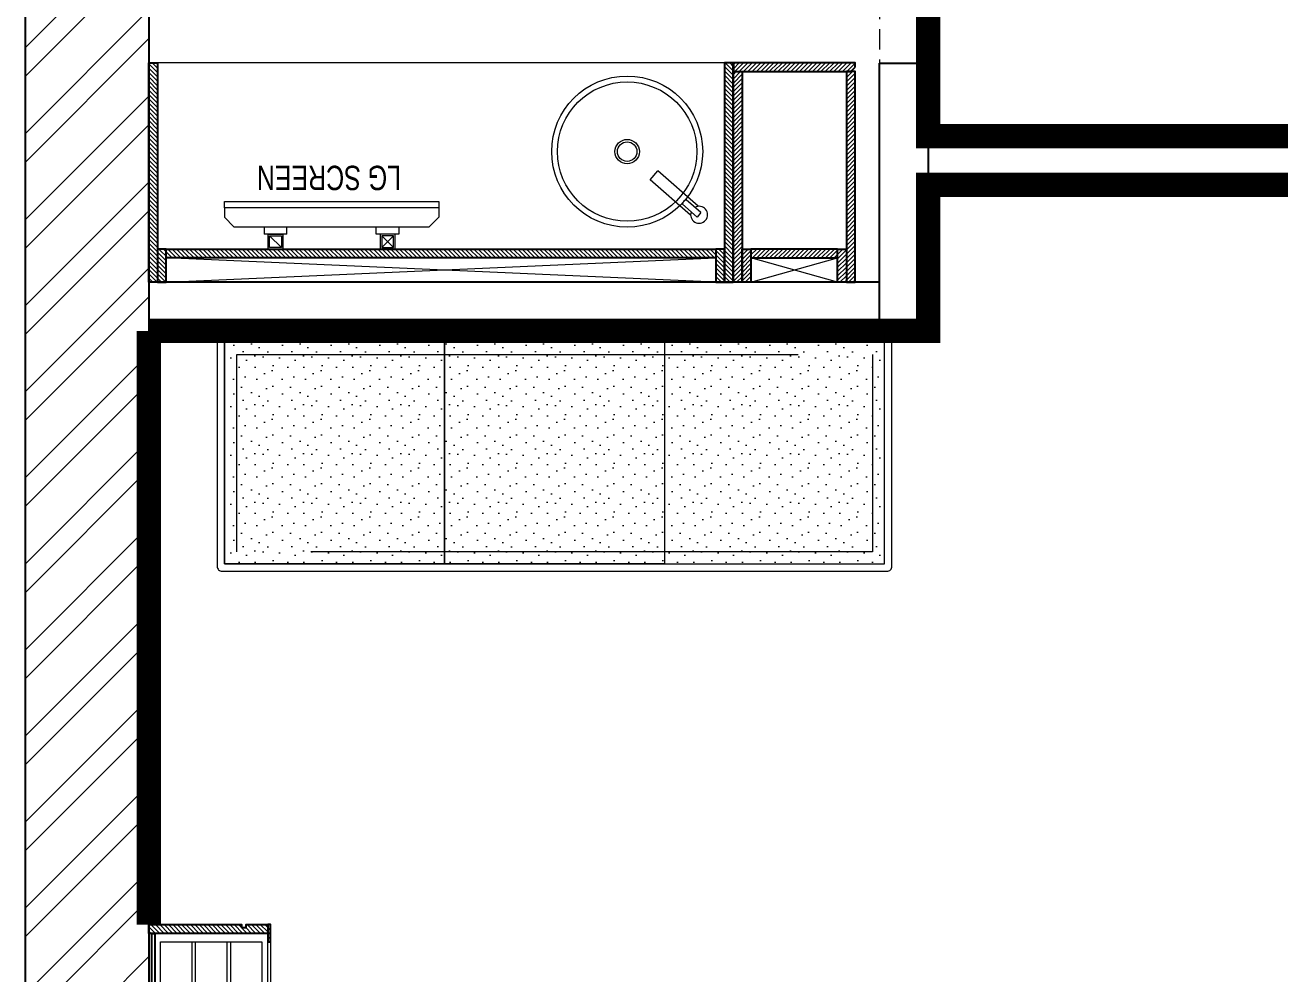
# Model space of a CAD drawing. Header units: feet. Extents: x 3051934 to 3057192, y -6064075 to -6046138.
# Drawn here: x 3051934 to 3054510, y -6053971 to -6052024 of the extents above; entities that cross this region are included whole.
import ezdxf

# ---------------------------------------------------------------- set-up
doc = ezdxf.new("R2010")
doc.units = ezdxf.units.FT
doc.header["$LTSCALE"] = 33
doc.header["$MEASUREMENT"] = 0
for name, pattern in [('a_p6_plan_L18$0$HIDDEN', [0.375, 0.25, -0.125]), ('ACAD_ISO03W100', [30, 12, -18]), ('HIDDEN2', [4.7625, 3.175, -1.5875])]:
    doc.linetypes.add(name, pattern=pattern)
doc.layers.add('A-WALL', color=1, linetype='Continuous')
for name, color, linetype, lineweight in [('Floor-Unit', 1, 'Continuous', 13), ('LENS-CURTAIN', 5, 'a_p6_plan_L18$0$HIDDEN', 9), ('LENS-DIM', 252, 'Continuous', 5), ('LENS-HATCH', 251, 'Continuous', 5), ('LENS-PARTITION', 21, 'Continuous', 25), ('LK-FF&E FLOOR', 1, 'Continuous', 9), ('LK-FF&E WALL', 1, 'Continuous', 9), ('LK-FLUTTED FINISH', 20, 'Continuous', 30), ('LK-IT', 3, 'Continuous', 18), ('LK-MIRROR', 133, 'Continuous', 13), ('LK-TILES FINISH', 251, 'Continuous', 5), ('LN-ELEVATION-1', 81, 'Continuous', 25), ('LN-ELEVATION-2', 103, 'Continuous', 20), ('LN-ELEVATION-3', 125, 'Continuous', 18), ('LN-ELEVATION-5', 167, 'Continuous', 5), ('LN-HATCH', 251, 'Continuous', 0), ('TV', 92, 'Continuous', 18)]:
    doc.layers.add(name, color=color, linetype=linetype, lineweight=lineweight)
doc.styles.get("Standard").update_dxf_attribs({"font": 'GILC____.TTF'})
pattern_1 = [(45, (35858.5, -100655.3575), (-4.4194174, 4.4194174), [])]
pattern_2 = [(45, (7858054.0837, 3504049.203), (-4.4901280605, 4.4901280605), [])]

# ---------------------------------------------------------------- blocks, each defined once
blk = doc.blocks.new('3 seater Bench 1385')
at = {"layer": 'LENS-HATCH', "lineweight": 0}
h = blk.add_hatch(dxfattribs=at)
h.set_pattern_fill('STIP1', color=177, scale=100, angle=270, pattern_type=2)
h.set_pattern_definition([(270, (6617025.25, -170439.11), (100, -2e-13), [0, -100]), (270, (6617009.25, -170451.11), (100, -2e-13), [0, -100]), (270, (6616985.25, -170446.11), (100, -2e-13), [0, -100]), (270, (6616962.25, -170481.11), (100, -2e-13), [0, -100]), (270, (6616998.25, -170478.11), (100, -2e-13), [0, -100]), (270, (6617022.25, -170505.11), (100, -2e-13), [0, -100]), (270, (6617029.25, -170470.11), (100, -2e-13), [0, -100]), (270, (6616988.25, -170512.11), (100, -2e-13), [0, -100]), (270, (6616956.25, -170507.11), (100, -2e-13), [0, -100]), (270, (6616941.25, -170433.11), (100, -2e-13), [0, -100]), (270, (6616961.25, -170451.11), (100, -2e-13), [0, -100]), (270, (6616942.25, -170465.11), (100, -2e-13), [0, -100]), (270, (6617006.25, -170526.11), (100, -2e-13), [0, -100]), (270, (6616981.25, -170494.11), (100, -2e-13), [0, -100]), (270, (6617014.25, -170486.11), (100, -2e-13), [0, -100]), (270, (6617005.25, -170503.11), (100, -2e-13), [0, -100]), (270, (6616978.25, -170467.11), (100, -2e-13), [0, -100]), (270, (6617032.25, -170495.11), (100, -2e-13), [0, -100]), (270, (6616973.25, -170526.11), (100, -2e-13), [0, -100]), (270, (6616943.25, -170523.11), (100, -2e-13), [0, -100])])
h.paths.add_polyline_path([(677.5, 227.5), (225.8, 227.5), (225.8, -227.5), (677.5, -227.5)])
h.paths.add_polyline_path([(-225.8, 227.5), (225.8, 227.5), (225.8, -227.5), (-225.8, -227.5)])
h.paths.add_polyline_path([(-677.5, 227.5), (-225.8, 227.5), (-225.8, -227.5), (-677.5, -227.5)])
at = {"layer": 'LN-ELEVATION-2', "ltscale": 0.5}
for points in [[(-677.5, 227.5), (-225.8, 227.5), (-225.8, -227.5), (-677.5, -227.5)], [(-225.8, 227.5), (225.8, 227.5), (225.8, -227.5), (-225.8, -227.5)], [(677.5, 227.5), (225.8, 227.5), (225.8, -227.5), (677.5, -227.5)]]:
    blk.add_lwpolyline(points, close=True, dxfattribs=at)
at = {"layer": 'LN-ELEVATION-5', "ltscale": 0.5}
blk.add_lwpolyline([(682.5, 242.5), (-682.5, 242.5, 0.414214), (-692.5, 232.5), (-692.5, -232.5, 0.414214), (-682.5, -242.5), (682.5, -242.5, 0.414214), (692.5, -232.5), (692.5, 232.5, 0.414214)], format="xyb", close=True, dxfattribs=at)
blk.add_lwpolyline([(677.5, 227.5), (-677.5, 227.5), (-677.5, -227.5), (677.5, -227.5)], close=True, dxfattribs=at)
at = {"layer": 'LN-ELEVATION-5', "linetype": 'HIDDEN2', "ltscale": 11}
blk.add_lwpolyline([(-652.5, 202.5), (652.5, 202.5), (652.5, -202.5), (-652.5, -202.5)], close=True, dxfattribs=at)
blk = doc.blocks.new('rtf')
at = {"color": 0, "linetype": 'ByBlock', "lineweight": -2}
for p, q in [((16425.3, -172793.1), (16535.3, -172793.1)), ((16535.3, -172793.1), (16535.3, -172817.1)), ((16412.5, -172798.8), (16452.4, -172798.8)), ((16412.5, -172810.8), (16412.5, -172798.8)), ((16412.5, -172810.8), (16452.4, -172810.8)), ((16425.3, -172817.1), (16535.3, -172817.1))]:
    blk.add_line(p, q, dxfattribs=at)
for centre, radius, start, end in [((16412.5, -172805.1), 17.5, 21.0506, 340.9422), ((16444.5, -172804.8), 9.89, 322.6562, 37.3438)]:
    blk.add_arc(centre, radius, start, end, dxfattribs=at)
blk = doc.blocks.new('dsg')
at = {"color": 0, "linetype": 'ByBlock', "lineweight": -2}
for radius in [155, 143, 25, 20]:
    blk.add_circle((11491.5, -171102.6), radius, dxfattribs=at)
blk.add_blockref('rtf', (-5117.5, 1702.9), dxfattribs=at)
blk = doc.blocks.new('CLINIC - CABINET SINK')
at = {"layer": 'LN-HATCH', "ltscale": 0.5}
h = blk.add_hatch(dxfattribs=at)
h.set_pattern_fill('ANSI31', color=256, scale=2)
h.set_pattern_definition([(45, (4052861.5004, 1708016.356), (-4.4901280605, 4.4901280605), [])])
h.paths.add_polyline_path([(-563.4, 157), (564.6, 157), (564.6, 175), (-563.4, 175)])
h.paths.add_polyline_path([(582.6, 225), (600.6, 225), (600.6, -225), (582.6, -225)])
h.paths.add_polyline_path([(564.6, 225), (582.6, 225), (582.6, 157), (564.6, 157)])
h.paths.add_polyline_path([(-581.4, 225), (-599.4, 225), (-599.4, -225), (-581.4, -225)])
h.paths.add_polyline_path([(-581.4, 225), (-563.4, 225), (-563.4, 157), (-581.4, 157)])
at = {"layer": 'LN-ELEVATION-1', "ltscale": 0.5}
for points in [[(-581.4, 225), (-599.4, 225), (-599.4, -225), (-581.4, -225)], [(-581.4, 225), (-563.4, 225), (-563.4, 157), (-581.4, 157)], [(564.6, 225), (582.6, 225), (582.6, 157), (564.6, 157)], [(582.6, 225), (600.6, 225), (600.6, -225), (582.6, -225)], [(-563.4, 157), (564.6, 157), (564.6, 175), (-563.4, 175)]]:
    blk.add_lwpolyline(points, close=True, dxfattribs=at)
at = {"layer": 'LN-ELEVATION-2', "ltscale": 0.5}
blk.add_line((582.6, -225), (-581.4, -225), dxfattribs=at)
at = {"layer": 'LN-HATCH', "ltscale": 0.5}
for p, q in [((564.6, 225), (-563.4, 175)), ((-563.4, 225), (564.6, 175))]:
    blk.add_line(p, q, dxfattribs=at)
at = {"layer": 'LN-ELEVATION-3', "xscale": -1, "rotation": 41.1558274151866}
blk.add_blockref('dsg', (-103569.3, 136346.7), dxfattribs=at)
blk = doc.blocks.new('CLINIC SCREEN')
at = {"layer": 'TV'}
for p, q in [((-103.1, 42.9), (-127.4, 18.6)), ((-127.4, 42.9), (-103.1, 18.6)), ((102.7, 42.9), (127, 18.6))]:
    blk.add_line(p, q, dxfattribs=at)
at = {"layer": 'TV', "ltscale": 12}
for p, q in [((-220, -19.4), (-200.6, 0)), ((200.6, 0), (-200.6, 0)), ((-138.5, 0), (-138.5, 15.5)), ((-138.5, 15.5), (-92, 15.5)), ((-92, 15.5), (-92, 0)), ((92, 15.5), (92, 0)), ((92, 15.5), (138.5, 15.5)), ((138.5, 0), (138.5, 15.5)), ((220, -19.4), (200.6, 0)), ((-220, -38.8), (-220, -19.4)), ((220, -38.8), (220, -19.4))]:
    blk.add_line(p, q, dxfattribs=at)
at = {"layer": 'TV'}
for points in [[(-130.4, 15.5), (-100.1, 15.5), (-100.1, 45.9), (-130.4, 45.9)], [(-127.4, 18.6), (-103.1, 18.6), (-103.1, 42.9), (-127.4, 42.9)], [(130, 15.5), (99.7, 15.5), (99.7, 45.9), (130, 45.9)], [(127, 18.6), (102.7, 18.6), (102.7, 42.9), (127, 42.9)]]:
    blk.add_lwpolyline(points, close=True, dxfattribs=at)
at = {"layer": 'TV', "ltscale": 12}
blk.add_lwpolyline([(-220, -51.7), (-220, -38.8), (220, -38.8), (220, -51.7)], close=True, dxfattribs=at)
at = {"layer": 'Floor-Unit', "color": 0, "ltscale": 2, "insert": (5.2, -100.4), "char_height": 50, "attachment_point": 5}
blk.add_mtext_dynamic_manual_height_columns('LG SCREEN', width=466.48, gutter_width=12.5, heights=[0], dxfattribs=at)
blk = doc.blocks.new('CLINIC - MOP CLOSET')
at = {"layer": 'LN-HATCH', "ltscale": 0.5}
h = blk.add_hatch(dxfattribs=at)
h.set_pattern_fill('ANSI31', color=256, scale=50, angle=360)
h.set_pattern_definition(pattern_1)
h.paths.add_polyline_path([(-106.4, 216), (-124.4, 216), (-124.4, -216), (-106.4, -216)])
h = blk.add_hatch(dxfattribs=at)
h.set_pattern_fill('ANSI31', color=256, scale=50, angle=360)
h.set_pattern_definition(pattern_1)
h.paths.add_polyline_path([(-106.4, 216), (-88.4, 216), (-88.4, 148), (-106.4, 148)])
h = blk.add_hatch(dxfattribs=at)
h.set_pattern_fill('ANSI31', color=256, scale=50, angle=360)
h.set_pattern_definition(pattern_1)
h.paths.add_polyline_path([(89.6, 216), (107.6, 216), (107.6, 148), (89.6, 148)])
h = blk.add_hatch(dxfattribs=at)
h.set_pattern_fill('ANSI31', color=256, scale=50, angle=360)
h.set_pattern_definition(pattern_1)
h.paths.add_polyline_path([(107.6, 216), (125.6, 216), (125.6, -216), (107.6, -216)])
h = blk.add_hatch(dxfattribs=at)
h.set_pattern_fill('ANSI31', color=256, scale=50, angle=360)
h.set_pattern_definition(pattern_1)
h.paths.add_polyline_path([(-88.4, 148), (89.6, 148), (89.6, 166), (-88.4, 166)])
h = blk.add_hatch(dxfattribs=at)
h.set_pattern_fill('ANSI31', color=256, scale=50, angle=360)
h.set_pattern_definition([(45, (35894.5, -101037.3575), (-4.4194174, 4.4194174), [])])
h.paths.add_polyline_path([(-115.4, -216), (-124.4, -225), (-124.4, -234), (125.6, -234), (125.6, -216)])
at = {"layer": 'LN-ELEVATION-1', "ltscale": 0.5}
for points in [[(-106.4, 216), (-124.4, 216), (-124.4, -216), (-106.4, -216)], [(-106.4, 216), (-88.4, 216), (-88.4, 148), (-106.4, 148)], [(89.6, 216), (107.6, 216), (107.6, 148), (89.6, 148)], [(107.6, 216), (125.6, 216), (125.6, -216), (107.6, -216)], [(-88.4, 148), (89.6, 148), (89.6, 166), (-88.4, 166)], [(-124.4, -225), (-124.4, -234), (125.6, -234), (125.6, -216), (-115.4, -216)]]:
    blk.add_lwpolyline(points, close=True, dxfattribs=at)
at = {"layer": 'LN-HATCH', "ltscale": 0.5}
for p, q in [((89.6, 216), (-88.4, 166)), ((-88.4, 216), (89.6, 166))]:
    blk.add_line(p, q, dxfattribs=at)
blk = doc.blocks.new('A$C6784298c')
at = {"layer": 'LN-HATCH'}
h = blk.add_hatch(dxfattribs=at)
h.set_pattern_fill('ANSI32', color=256, scale=333, angle=180)
h.set_pattern_definition([(225, (-5762440.72, 5286725.53), (88.2999593, -88.2999593), []), (225, (-5762499.58, 5286725.53), (88.2999593, -88.2999593), [])])
h.paths.add_polyline_path([(-3583.7, -2879.3), (-3837.7, -2879.3), (-3837.7, -4352.5), (-2821.7, -4352.5), (-2821.7, -4098.5), (-3583.7, -4098.5)])
h.paths.add_polyline_path([(-3583.7, 143.3), (-3837.7, 143.3), (-3837.7, -2498.3), (-3583.7, -2498.3)])
h.paths.add_polyline_path([(-3583.7, 11090.7), (-3456.7, 11090.7), (-3456.7, 11217.7), (-3583.7, 11217.7), (-3583.7, 11344.7), (-3837.7, 11344.7), (-3837.7, 422.7), (-3583.7, 422.7)])
h.paths.add_polyline_path([(1420.1, 143.3), (1166.1, 143.3), (1166.1, -3996.9), (1420.1, -3996.9)])
h.paths.add_polyline_path([(1039.1, -4098.5), (327.9, -4098.5), (327.9, -4352.5), (1039.1, -4352.5)])
h.paths.add_polyline_path([(1420.1, 5324.9), (1166.1, 5324.9), (1166.1, 422.7), (1420.1, 422.7)])
h.paths.add_polyline_path([(1420.1, 10785.9), (1166.1, 10785.9), (1166.1, 5731.3), (1420.1, 5731.3)])
h.paths.add_polyline_path([(1420.1, 13173.5), (1166.1, 13173.5), (1166.1, 11344.7), (1420.1, 11344.7)])
h.paths.add_polyline_path([(1039.1, 13554.5), (124.7, 13554.5), (124.7, 13300.5), (1039.1, 13300.5)])
h.paths.add_polyline_path([(-2.3, 13173.5), (-256.3, 13173.5), (-256.3, 11344.7), (-2288.3, 11344.7), (-2288.3, 11090.7), (-2.3, 11090.7)])
at = {"layer": 'A-WALL'}
for p, q in [((-3837.7, 11344.7), (-3837.7, -4352.5)), ((-3583.7, 11090.7), (-3583.7, 422.7))]:
    blk.add_line(p, q, dxfattribs=at)
blk = doc.blocks.new('VC HD 1200')
at = {"layer": 'LN-HATCH', "ltscale": 0.5}
h = blk.add_hatch(dxfattribs=at)
h.set_pattern_fill('ANSI31', color=256, scale=2)
h.set_pattern_definition([(45, (3760859.753, 1795248.936), (-4.490128061, 4.490128061), [])])
h.paths.add_polyline_path([(-1200, 250), (-1200, 60), (-1194, 60), (-1194, 50), (-1200, 50), (-1200, 6), (-1182, 6), (-1182, 250)])
h = blk.add_hatch(dxfattribs=at)
h.set_pattern_fill('ANSI31', color=256, scale=2)
h.set_pattern_definition(pattern_2)
h.paths.add_polyline_path([(0, 250), (0, 60), (-6, 60), (-6, 50), (0, 50), (0, 6), (-18, 6), (-18, 250)])
h = blk.add_hatch(dxfattribs=at)
h.set_pattern_fill('ANSI31', color=256, scale=2)
h.set_pattern_definition([(45, (7858047.0837, 3504049.203), (-4.4901280605, 4.4901280605), [])])
h.paths.add_polyline_path([(-1165, 6), (-1165, 0), (-1200, 0), (-1200, 6)])
h = blk.add_hatch(dxfattribs=at)
h.set_pattern_fill('ANSI31', color=256, scale=2)
h.set_pattern_definition(pattern_2)
h.paths.add_polyline_path([(-28, 6), (-28, 0), (0, 0), (0, 6)])
at = {"layer": 'LN-ELEVATION-1', "ltscale": 0.5}
for points in [[(-1200, 250), (-1200, 60), (-1194, 60), (-1194, 50), (-1200, 50), (-1200, 6), (-1182, 6), (-1182, 250)], [(-18, 238), (-1182, 238), (-1182, 244), (-18, 244)], [(0, 250), (0, 60), (-6, 60), (-6, 50), (0, 50), (0, 6), (-18, 6), (-18, 250)], [(-1165, 6), (-1165, 0), (-1200, 0), (-1200, 6)], [(-35, 6), (-35, 0), (0, 0), (0, 6)]]:
    blk.add_lwpolyline(points, close=True, dxfattribs=at)
at = {"layer": 'LN-ELEVATION-3', "ltscale": 0.5}
for p, q in [((-1182, 250), (-18, 250)), ((-1165, 6), (-35, 6)), ((-35, 0), (-1165, 0))]:
    blk.add_line(p, q, dxfattribs=at)
for points in [[(-1165, 226), (-35, 226), (-35, 18), (-1165, 18)], [(-1165, 226), (-983.3, 226), (-983.3, 162), (-1165, 162)], [(-975.3, 226), (-793.7, 226), (-793.7, 162), (-975.3, 162)], [(-785.7, 226), (-604, 226), (-604, 162), (-785.7, 162)], [(-596, 226), (-414.3, 226), (-414.3, 162), (-596, 162)], [(-406.3, 226), (-224.7, 226), (-224.7, 162), (-406.3, 162)], [(-216.7, 226), (-35, 226), (-35, 162), (-216.7, 162)], [(-1165, 90), (-983.3, 90), (-983.3, 154), (-1165, 154)], [(-975.3, 154), (-793.7, 154), (-793.7, 90), (-975.3, 90)], [(-785.7, 154), (-604, 154), (-604, 90), (-785.7, 90)], [(-596, 154), (-414.3, 154), (-414.3, 90), (-596, 90)], [(-406.3, 154), (-224.7, 154), (-224.7, 90), (-406.3, 90)], [(-216.7, 154), (-35, 154), (-35, 90), (-216.7, 90)], [(-1165, 82), (-983.3, 82), (-983.3, 18), (-1165, 18)], [(-975.3, 82), (-793.7, 82), (-793.7, 18), (-975.3, 18)], [(-785.7, 82), (-604, 82), (-604, 18), (-785.7, 18)], [(-596, 82), (-414.3, 82), (-414.3, 18), (-596, 18)], [(-406.3, 82), (-224.7, 82), (-224.7, 18), (-406.3, 18)], [(-216.7, 82), (-35, 82), (-35, 18), (-216.7, 18)]]:
    blk.add_lwpolyline(points, close=True, dxfattribs=at)

msp = doc.modelspace()

# ---------------------------------------------------------------- linework, layer by layer
at = {"layer": 'LENS-CURTAIN', "ltscale": 5}
for points in [[(3053687.8, -6052102.2), (3053787.8, -6052102.2), (3053787.8, -6051352.2), (3053687.8, -6051352.2)], [(3053787.8, -6052352.2), (3054587.3, -6052352.2), (3054587.3, -6052252.2), (3053787.8, -6052252.2)]]:
    msp.add_lwpolyline(points, close=True, dxfattribs=at)
at = {"layer": 'LENS-PARTITION'}
for points in [[(3053687.8, -6052102.2), (3053787.8, -6052102.2), (3053787.8, -6052651.8), (3053687.8, -6052651.8)], [(3053687.8, -6052551.8), (3052187.8, -6052551.8), (3052187.8, -6052651.8), (3053687.8, -6052651.8)]]:
    msp.add_lwpolyline(points, close=True, dxfattribs=at)
at = {"layer": 'LK-FLUTTED FINISH', "linetype": 'ACAD_ISO03W100', "ltscale": 0.05, "const_width": 50}
msp.add_lwpolyline([(3052187.8, -6052651.8), (3053787.8, -6052651.8), (3053787.8, -6052352.2), (3056937.6, -6052352.2)], dxfattribs=at)
at = {"layer": 'LK-MIRROR', "linetype": 'ACAD_ISO03W100', "ltscale": 0.05, "const_width": 50}
msp.add_lwpolyline([(3052187.8, -6052651.8), (3052187.8, -6053870.2)], dxfattribs=at)
at = {"layer": 'LK-TILES FINISH', "color": 212, "linetype": 'ACAD_ISO03W100', "ltscale": 0.05, "const_width": 50}
msp.add_lwpolyline([(3054587.3, -6050952.2), (3054587.3, -6052252.2), (3053787.8, -6052252.2), (3053787.8, -6050202.2), (3054587.3, -6050202.2)], dxfattribs=at)

# ---------------------------------------------------------------- block references
at = {"layer": 'LENS-DIM', "color": 2}
msp.add_blockref('A$C6784298c', (3055771.5, -6059692.9), dxfattribs=at)
at = {"layer": 'LK-FF&E FLOOR'}
msp.add_blockref('3 seater Bench 1385', (3053020.7, -6052902.5), dxfattribs=at)
at = {"layer": 'LK-FF&E WALL', "xscale": -1, "rotation": 180}
msp.add_blockref('CLINIC - CABINET SINK', (3052787.1, -6052326.8), dxfattribs=at)
at = {"layer": 'LK-FF&E WALL'}
for name, p, rotation in [('CLINIC - MOP CLOSET', (3053513.4, -6052335.8), 180), ('VC HD 1200', (3052437.8, -6053870.2), 90.00000000000003)]:
    msp.add_blockref(name, p, dxfattribs=dict(at, rotation=rotation))
at = {"layer": 'LK-IT', "rotation": 180}
msp.add_blockref('CLINIC SCREEN', (3052562.8, -6052437.9), dxfattribs=at)

doc.saveas('drawing.dxf')
